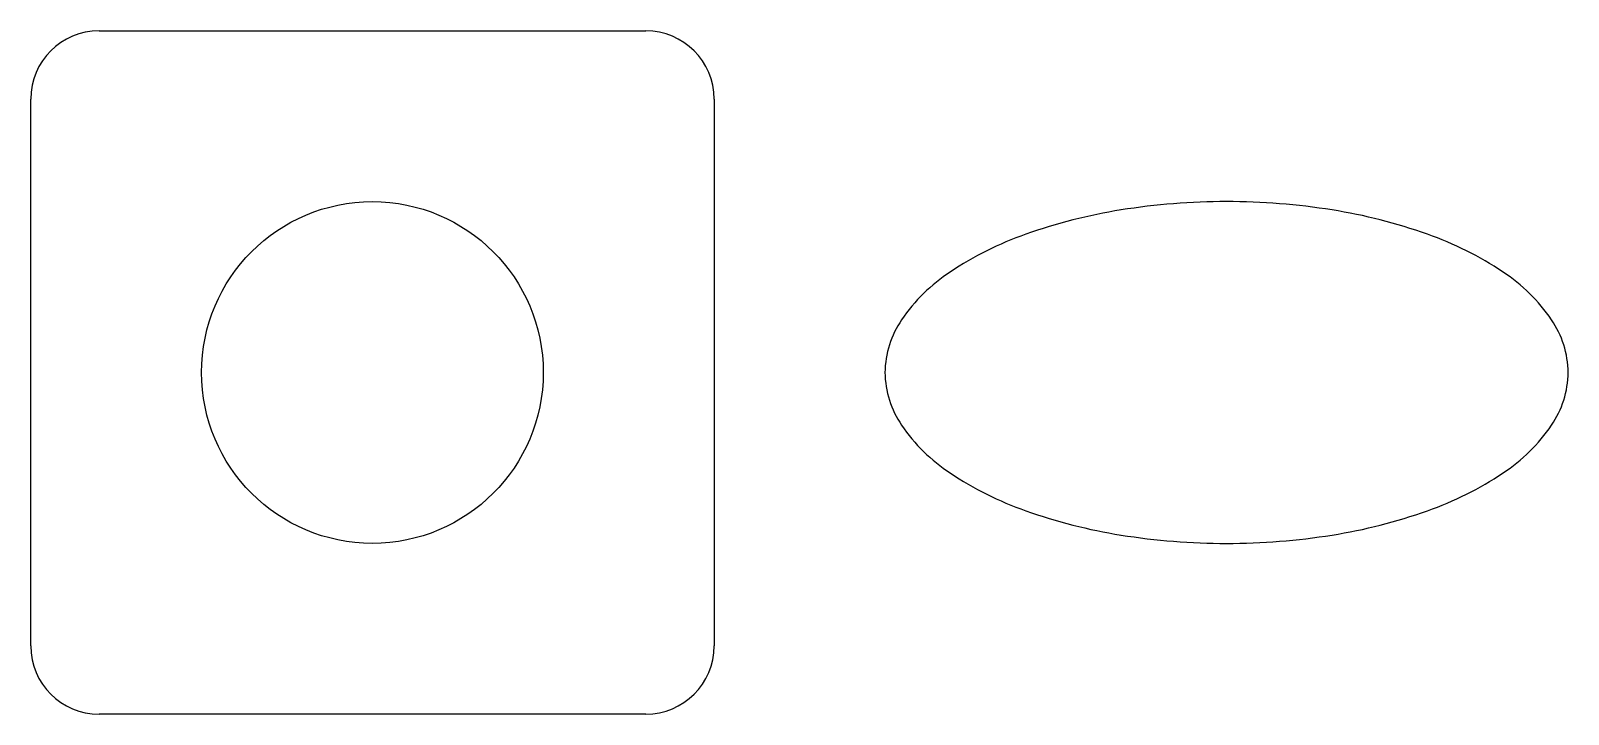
# Model space of a CAD drawing. Extents: x 0 to 225, y 0 to 100.
import ezdxf

# ---------------------------------------------------------------- set-up
doc = ezdxf.new("R2010")
doc.units = 0
doc.layers.add('Design', color=7, linetype='CONTINUOUS')

msp = doc.modelspace()

# ---------------------------------------------------------------- linework, layer by layer
at = {"layer": 'Design', "color": 1, "linetype": 'CONTINUOUS'}
for p, q in [((10, 100), (90, 100)), ((0, 10), (0, 90)), ((100, 90), (100, 10)), ((90, 0), (10, 0))]:
    msp.add_line(p, q, dxfattribs=at)
msp.add_circle((50, 50), 25, dxfattribs=at)
for centre, radius, start, end in [((10, 90), 10, 90, 180), ((90, 90), 10, 0, 90), ((174.89, -21.81), 96.81, 89.9377, 99.1211), ((175.11, -21.81), 96.81, 80.879, 90.0622), ((171.6, -2.64), 77.36, 98.9593, 109.6272), ((178.4, -2.64), 77.36, 70.3727, 81.0408), ((161.9, 23.81), 49.19, 109.3395, 123.7823), ((188.1, 23.81), 49.19, 56.2179, 70.6603), ((148.68, 43.19), 25.73, 123.3132, 145.6119), ((201.32, 43.19), 25.73, 34.3879, 56.6869), ((139.1, 49.78), 14.1, 145.7215, 179.1259), ((210.9, 49.78), 14.1, 0.8742, 34.2785), ((139.1, 50.22), 14.1, -179.1259, -145.7215), ((210.9, 50.22), 14.1, -34.2785, -0.8741), ((148.68, 56.81), 25.73, -145.612, -123.3131), ((201.32, 56.81), 25.73, -56.6867, -34.3882), ((161.9, 76.19), 49.19, -123.7822, -109.3396), ((188.1, 76.19), 49.19, -70.6604, -56.2178), ((171.6, 102.64), 77.36, -109.6273, -98.9592), ((178.4, 102.64), 77.36, -81.0409, -70.3727), ((174.89, 121.81), 96.81, -99.121, -89.9378), ((175.11, 121.81), 96.81, -90.0622, -80.879), ((10, 10), 10, -180, -90), ((90, 10), 10, -90, 0)]:
    msp.add_arc(centre, radius, start, end, dxfattribs=at)

doc.saveas('drawing.dxf')
